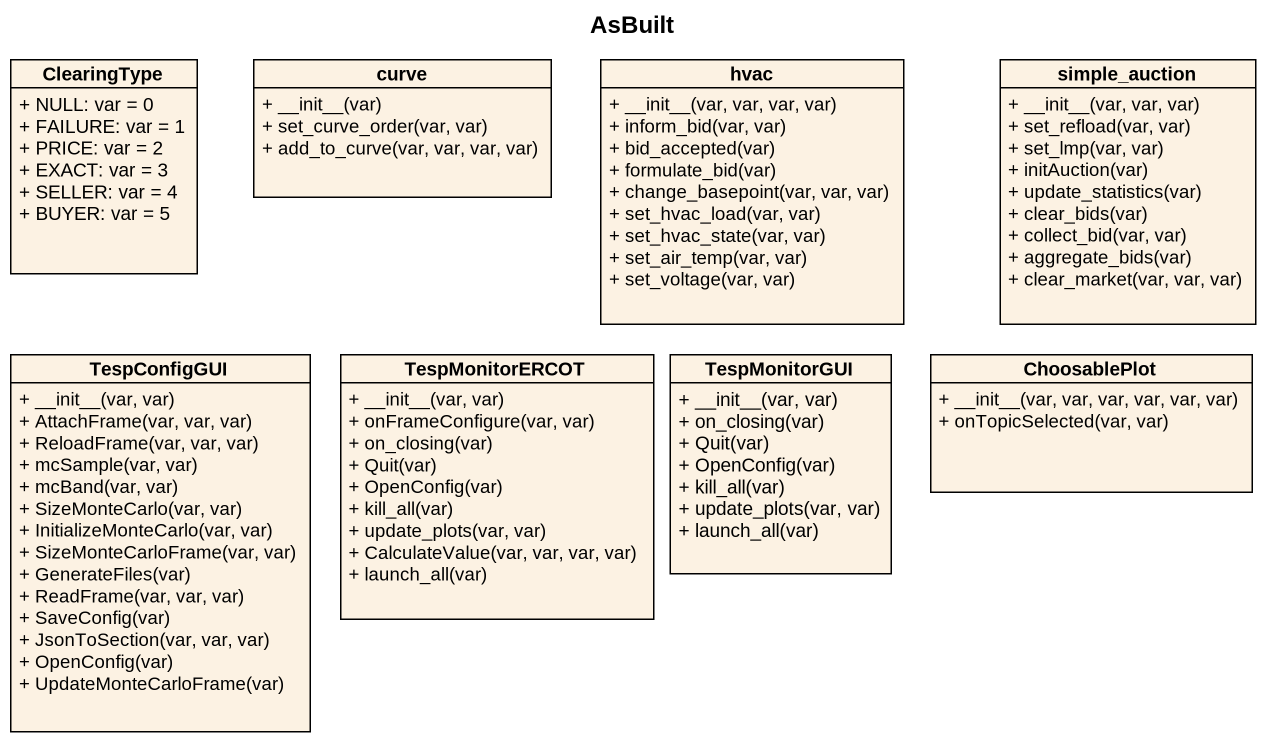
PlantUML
@startuml
title AsBuilt
hide circle
hide empty members
skinparam classAttributeIconSize 0
class ClearingType {
  + NULL: var = 0
  + FAILURE: var = 1
  + PRICE: var = 2
  + EXACT: var = 3
  + SELLER: var = 4
  + BUYER: var = 5
}
class curve {
  + ~__init~__(var)
  + set_curve_order(var, var)
  + add_to_curve(var, var, var, var)
}
class hvac {
  + ~__init~__(var, var, var, var)
  + inform_bid(var, var)
  + bid_accepted(var)
  + formulate_bid(var)
  + change_basepoint(var, var, var)
  + set_hvac_load(var, var)
  + set_hvac_state(var, var)
  + set_air_temp(var, var)
  + set_voltage(var, var)
}
class simple_auction {
  + ~__init~__(var, var, var)
  + set_refload(var, var)
  + set_lmp(var, var)
  + initAuction(var)
  + update_statistics(var)
  + clear_bids(var)
  + collect_bid(var, var)
  + aggregate_bids(var)
  + clear_market(var, var, var)
}
class TespConfigGUI {
  + ~__init~__(var, var)
  + AttachFrame(var, var, var)
  + ReloadFrame(var, var, var)
  + mcSample(var, var)
  + mcBand(var, var)
  + SizeMonteCarlo(var, var)
  + InitializeMonteCarlo(var, var)
  + SizeMonteCarloFrame(var, var)
  + GenerateFiles(var)
  + ReadFrame(var, var, var)
  + SaveConfig(var)
  + JsonToSection(var, var, var)
  + OpenConfig(var)
  + UpdateMonteCarloFrame(var)
}
class TespMonitorERCOT {
  + ~__init~__(var, var)
  + onFrameConfigure(var, var)
  + on_closing(var)
  + Quit(var)
  + OpenConfig(var)
  + kill_all(var)
  + update_plots(var, var)
  + CalculateValue(var, var, var, var)
  + launch_all(var)
}
class TespMonitorGUI {
  + ~__init~__(var, var)
  + on_closing(var)
  + Quit(var)
  + OpenConfig(var)
  + kill_all(var)
  + update_plots(var, var)
  + launch_all(var)
}
class ChoosablePlot {
  + ~__init~__(var, var, var, var, var, var)
  + onTopicSelected(var, var)
}
@enduml
